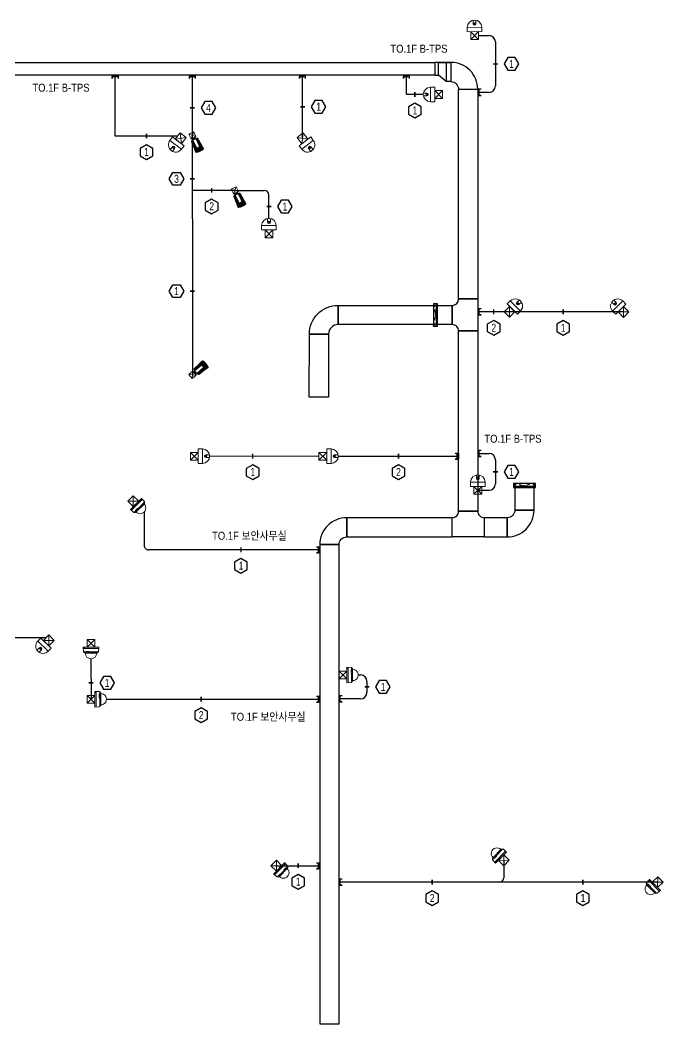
# Model space of a CAD drawing. Header units: millimetres. Extents: x 89860 to 502050, y -351975 to 882300.
# Drawn here: x 322679 to 352908, y -348840 to -301868 of the extents above; entities that cross this region are included whole.
import ezdxf
from ezdxf.enums import TextEntityAlignment as Align

# ---------------------------------------------------------------- set-up
doc = ezdxf.new("R2010")
doc.units = ezdxf.units.MM
doc.header["$LTSCALE"] = 150
doc.linetypes.add('D1', pattern=[3, 1, -1, 1])
doc.layers.get('0').update_dxf_attribs({"lineweight": 0})
doc.layers.add('-----16 CCTV', color=3, linetype='Continuous', lineweight=0)
for name, color, linetype in [('-----17 CCTV Cable', 4, 'Continuous'), ('-----27 Communication Cable Tray', 2, 'Continuous'), ('-----29 Indicator', 1, 'Continuous'), ('-----30 Text', 2, 'Continuous')]:
    doc.layers.add(name, color=color, linetype=linetype)
doc.styles.add('ELEC', font='')
doc.styles.get('ELEC').set_extended_font_data('Dotum')

# ---------------------------------------------------------------- blocks, each defined once
blk = doc.blocks.new('A$C533477cd')
at = {"layer": '-----27 Communication Cable Tray', "color": 1, "elevation": 0}
blk.add_lwpolyline([(200, -2581), (0, -2581), (0, -3731), (200, -3731), (200, -2581)], dxfattribs=at)
at = {"layer": '-----27 Communication Cable Tray', "color": 1, "linetype": 'D1', "elevation": 0}
for points in [[(200, -2581), (0, -3731)], [(200, -3731), (0, -2581)]]:
    blk.add_lwpolyline(points, dxfattribs=at)
at = {"layer": '-----27 Communication Cable Tray', "elevation": 0}
for points in [[(50, -2631), (0, -2631), (0, -3681), (50, -3681), (50, -2631)], [(150, -2706), (150, -2656), (50, -2656), (50, -3656), (150, -3656), (150, -3606)]]:
    blk.add_lwpolyline(points, dxfattribs=at)
blk = doc.blocks.new('cctv')
at = {"color": 3}
for p, q in [((571.4, 115.7), (569.7, 148.2)), ((570.2, 148.7), (678.9, 148.7)), ((576.7, 148.7), (577.1, 148.2)), ((577.1, 148.2), (577.1, 145)), ((578.8, 148.2), (578.8, 144.7)), ((579.4, 148.7), (578.9, 148.3)), ((677.9, 119), (679.4, 148.2)), ((570.2, 139.2), (679, 139.2)), ((571.9, 114.9), (577.5, 111.3)), ((572.4, 115), (583.7, 115)), ((577.5, 111.2), (584.3, 111.2)), ((577.6, 111.2), (579.4, 110.4)), ((579.4, 110.4), (586.2, 110.4)), ((579.5, 110.4), (582, 107.9)), ((582.3, 107.7), (666.6, 107.7)), ((588.2, 118.5), (583.7, 115)), ((583.7, 115), (584.8, 112.9)), ((588.2, 118.5), (588.5, 114)), ((588.2, 118.5), (609.4, 118.5)), ((609.4, 118.5), (616.4, 115)), ((616.4, 115), (673.6, 115)), ((623.7, 111.2), (664.8, 111.2)), ((625.2, 110.4), (662.4, 110.4)), ((677.8, 118.6), (667, 107.9)), ((673.5, 114.3), (667, 107.9)), ((673.6, 115), (667.9, 112)), ((676.2, 118.6), (673.5, 114.4)), ((677.8, 118.6), (674.7, 115.6)), ((676.2, 118.6), (677.4, 118.6))]:
    blk.add_line(p, q, dxfattribs=at)
for centre, radius, start, end in [((570.2, 148.2), 0.5, 90, 183), ((577, 148.2), 0.1, 0, 40.57536), ((577.6, 145), 0.5, 180, 194.56231), ((582.2, 146.2), 5.21, 194.56231, 215.7363), ((578, 143.2), 0.1, 215.7363, 323.51772), ((574.7, 145.6), 4.23, 323.51772, 345.92431), ((578.9, 148.2), 0.1, 131.7099, 180), ((578.3, 144.7), 0.5, 345.92431, 0), ((678.9, 148.2), 0.5, 357, 90), ((572.4, 116), 1, 183, 270), ((572.4, 115.7), 1, 183, 237), ((577.7, 111.7), 0.5, 237, 248.54275), ((582.3, 108.2), 0.5, 225, 270), ((584.3, 111.7), 0.5, 270, 327.71561), ((583.5, 112.2), 1.45, 327.71561, 27.55723), ((624.6, 107.4), 39.7, 179.60346, 0.39654), ((585.5, 113.2), 2.92, 283.53833, 356.27897), ((582.3, 114), 6.28, 351.19021, 0.11217), ((592.8, 96.2), 27.8, 42.42581, 53.34707), ((625.2, 128.1), 17.7, 227.79873, 269.94754), ((625.5, 123.9), 12.8, 224.15015, 261.84985), ((662.4, 120.4), 10, 270, 300.5966), ((664.8, 118.2), 7, 270, 297), ((666.6, 108.2), 0.5, 270, 315), ((673.1, 114.7), 0.5, 315, 327.14354), ((673.6, 115.5), 0.5, 269.97812, 327.14354), ((677.4, 119.1), 0.5, 270.03143, 357), ((677.4, 119), 0.5, 315, 357)]:
    blk.add_arc(centre, radius, start, end, dxfattribs=at)
blk.add_ellipse((600.2, 114.5), major_axis=(-3.19, 3.62), ratio=0.586672, start_param=5.886521, end_param=12.007448, dxfattribs=at)
blk = doc.blocks.new('DomeCamera(운영동)')
at = {"layer": '-----16 CCTV', "linetype": 'Continuous'}
for p, q in [((-180, 180), (180, -180)), ((180, 180), (-180, -180)), ((-180, 180), (180, -180)), ((180, 180), (-180, -180))]:
    blk.add_line(p, q, dxfattribs=at)
blk.add_lwpolyline([(180, 180), (-180, 180), (-180, -180), (180, -180)], close=True, dxfattribs=at)
blk.add_lwpolyline([(180, 180), (-180, 180), (-180, -180), (180, -180)], close=True, dxfattribs=at)
at = {"layer": '-----16 CCTV', "xscale": 6.692737491887292, "yscale": 6.692737491887292, "zscale": 6.692737491887292}
blk.add_blockref('cctv', (-4180, -1175), dxfattribs=at)
blk = doc.blocks.new('Dome Camera')
at = {"layer": '-----16 CCTV', "linetype": 'Continuous'}
for p, q in [((-180, 180), (180, -180)), ((180, 180), (-180, -180)), ((339, -180), (-339, -180)), ((-339, -180), (-339, -383)), ((-339, -383), (339, -383)), ((339, -383), (339, -180))]:
    blk.add_line(p, q, dxfattribs=at)
at = {"layer": '-----16 CCTV', "linetype": 'Continuous', "lineweight": 0}
for p, q in [((-339, -180), (339, -180)), ((-339, -383), (-339, -180)), ((339, -180), (339, -383)), ((-68, -553), (-68, -715)), ((68, -553), (68, -715))]:
    blk.add_line(p, q, dxfattribs=at)
at = {"layer": '-----16 CCTV', "linetype": 'Continuous'}
blk.add_lwpolyline([(180, 180), (-180, 180), (-180, -180), (180, -180)], close=True, dxfattribs=at)
blk.add_lwpolyline([(-68, -715), (-68, -553, -1), (68, -553), (68, -715)], format="xyb", dxfattribs=at)
at = {"layer": '-----16 CCTV', "linetype": 'Continuous', "lineweight": 0}
blk.add_circle((0, -553), 33.9, dxfattribs=at)
blk.add_circle((0, -553), 33.9, dxfattribs=at)
blk.add_arc((0, -383), 339, 180, 0, dxfattribs=at)
at = {"layer": '-----16 CCTV', "linetype": 'Continuous'}
blk.add_arc((0, -383), 339, 180, 0, dxfattribs=at)
blk = doc.blocks.new('O08')
blk.add_hatch(color=256).paths.add_polyline_path([(120, 51), (-120, 51), (-120, 0), (120, 0)])
blk.add_lwpolyline([(120, 127.5), (120, 0), (-120, 0), (-120, 127.5), (-120, 51), (120, 51)])
blk = doc.blocks.new('Thermal Camera')
at = {"layer": '-----16 CCTV', "transparency": 33554687}
h = blk.add_hatch(dxfattribs=at)
h.set_pattern_fill('ANSI38', color=256, scale=4, angle=368)
h.set_pattern_definition([(53, (129637.524, 55285.349), (-10.142671, 7.6430508), []), (143, (129637.524, 55285.349), (-27.9283927, 5.1434306), [31.75, -19.05])])
h.paths.add_polyline_path([(871, -222), (881, -216), (904, -120), (908, -62), (910, -9), (910, 0), (910, 9), (908, 62), (904, 120), (881, 216), (871, 222), (715, 218), (682, 208), (266, 187), (252, 181, 0.095066), (218, 94, -0.002871), (687, 95, -0.395185), (713, 70), (713, 0), (713, -70, -0.394589), (687, -95, -0.002872), (218, -94, 0.095066), (252, -181), (266, -187), (682, -208), (715, -218)])
at = {"layer": '-----16 CCTV'}
for p, q in [((-138, 138), (-138, -138)), ((138, 138), (-138, 138)), ((-138, -138), (138, 138)), ((-138, 138), (138, -138)), ((138, 138), (138, -138)), ((216, 53), (218, 86)), ((216, 53), (232, 44)), ((232, 0), (232, 44)), ((266, 187), (252, 181)), ((682, 208), (266, 187)), ((680, 78), (687, 95)), ((682, 208), (715, 218)), ((695, 62), (713, 70)), ((709, 0), (709, 69)), ((713, 0), (713, 70)), ((715, 218), (871, 222)), ((881, 216), (871, 222)), ((881, 216), (904, 120)), ((904, 120), (908, 62)), ((908, 62), (910, 9)), ((910, 9), (910, 0)), ((-138, -138), (138, -138)), ((216, -53), (232, -44)), ((216, -53), (218, -86)), ((232, 0), (232, -44)), ((266, -187), (252, -181)), ((682, -208), (266, -187)), ((680, -78), (687, -95)), ((682, -208), (715, -218)), ((695, -62), (713, -70)), ((709, 0), (709, -69)), ((713, 0), (713, -70)), ((715, -218), (871, -222)), ((881, -216), (871, -222)), ((881, -216), (904, -120)), ((904, -120), (908, -62)), ((908, -62), (910, -9)), ((910, -9), (910, 0))]:
    blk.add_line(p, q, dxfattribs=at)
at = {"layer": '-----16 CCTV', "lineweight": 13}
for p, q in [((138, -111), (138, 111)), ((218, 94), (218, 86)), ((218, 86), (680, 78)), ((695, 62), (695, 0)), ((218, -86), (680, -78)), ((218, -94), (218, -86)), ((695, -62), (695, 0))]:
    blk.add_line(p, q, dxfattribs=at)
for points in [[(138, 111), (138, 111)], [(151, 59), (151, 59)], [(151, 59), (151, 59)], [(159, 67), (159, -66)], [(217, 75), (165, 72), (165, -72), (217, -75)], [(208, 0), (208, 17)], [(208, 0), (208, -17)], [(217, 26), (232, 27)], [(151, -58), (151, -58)], [(217, -26), (232, -27)]]:
    blk.add_lwpolyline(points, dxfattribs=at)
blk.add_lwpolyline([(151, -59), (151, 59), (151, -58)], close=True, dxfattribs=at)
blk.add_lwpolyline([(151, -51, -0.298179), (157, -57), (157, 58)], format="xyb", dxfattribs=at)
for centre, radius, start, end in [((-200, 0), 356, 9.4628, 18.1004), ((149, 59), 8.39, 286.6651, 351.986), ((170, 60), 13.2, 112.15, 191.0343), ((217, 17), 9.34, 92.104, 179.9945), ((463, 48), 250, 147.6712, 169.3934), ((538, -40708), 40804, 89.7912, 90.4493), ((304, -70229), 70321, 89.68911, 90.06973), ((-169, -8), 324, 341.4623, 350.9745), ((173, -59), 15.9, 172.875, 240.2551), ((217, -17), 9.34, 180.0055, 267.896), ((304, 70229), 70321, 269.93027, 270.31089), ((463, -48), 250, 190.6066, 212.3288), ((538, 40708), 40804, 269.5507, 270.2088)]:
    blk.add_arc(centre, radius, start, end, dxfattribs=at)
at = {"layer": '-----16 CCTV'}
for centre, radius, start, end in [((678, 61), 17, 3.8713, 82.4335), ((685, 67), 24.1, 4.1347, 89.1205), ((687, 69), 26.3, 3.6566, 89.9093), ((678, -61), 17, 277.5665, 356.1287), ((685, -67), 24.1, 270.8795, 355.8653), ((687, -69), 26.3, 270.0907, 356.3434)]:
    blk.add_arc(centre, radius, start, end, dxfattribs=at)

msp = doc.modelspace()

# ---------------------------------------------------------------- linework, layer by layer
at = {"layer": '-----16 CCTV'}
msp.add_line((336670, -322275), (331552, -322275), dxfattribs=at)
at = {"layer": '-----17 CCTV Cable'}
for p, q in [((344130, -302590), (344630, -302590)), ((344930, -302890), (344930, -304952)), ((327136, -307293), (327136, -304448)), ((330746, -311170), (330746, -304448)), ((335902, -307402), (335902, -304448)), ((340766, -305350), (340766, -304448)), ((344630, -305252), (344102, -305252)), ((341548, -305350), (340766, -305350)), ((330055, -307293), (327136, -307293)), ((332729, -309838), (330746, -309838)), ((332729, -309838), (334125, -309838)), ((334325, -311148), (334325, -310038)), ((330746, -311170), (330746, -318470)), ((345589, -315519), (344103, -315519)), ((350923, -315523), (345589, -315519)), ((344104, -322145), (344630, -322145)), ((337572, -322275), (343204, -322274)), ((344930, -322445), (344930, -323570)), ((344104, -323870, 0), (344630, -323870, 0)), ((328487, -324888), (328487, -326455)), ((336707, -326655), (328687, -326655)), ((323895, -330767), (321206, -330767)), ((325999, -331752), (326000, -333645)), ((338509, -332512, 0), (338616, -332512, 0)), ((338916, -332812), (338916, -333329)), ((326722, -333645), (336707, -333645)), ((338616, -333629), (337607, -333629)), ((334678, -341439), (336707, -341439)), ((345322, -341186), (345322, -342007)), ((345122, -342207), (337607, -342207)), ((352522, -342206), (345122, -342207))]:
    msp.add_line(p, q, dxfattribs=at)
for centre, radius, start, end in [((344630, -302890, 0), 300, 0, 90), ((344630, -304952), 300, 270.0064, 0), ((334125, -310038, 0), 200, 0, 90), ((344630, -322445), 300, 0, 90), ((344630, -323570, 0), 300, 270, 0), ((328687, -326455, 0), 200, 180, 270.0002), ((338616, -332812, 0), 300, 0, 90), ((338616, -333329, 0), 300, 270, 0), ((345122, -342007, 0), 200, 270, 0)]:
    msp.add_arc(centre, radius, start, end, dxfattribs=at)
at = {"layer": '-----27 Communication Cable Tray', "elevation": 0}
for points in [[(342092, -304448), (275808, -304449), (275808, -303849), (342092, -303848)], [(344102, -305108), (344103, -314916), (343203, -314916), (343202, -305108)], [(337566, -315217), (342903, -315216), (342903, -316116), (337566, -316117)], [(336217, -319517), (336219, -316564), (337119, -316564), (337117, -319517)], [(344103, -316416), (344104, -324853), (343204, -324853), (343203, -316416)], [(346736, -324793), (346736, -323693), (345836, -323693), (345836, -324793)], [(342903, -325153), (337967, -325153), (337967, -326053), (342903, -326053)], [(345476, -325153), (344403, -325153), (344403, -326053), (345476, -326053)], [(337610, -348840), (337607, -326413), (336707, -326413), (336710, -348840)]]:
    msp.add_lwpolyline(points, close=True, dxfattribs=at)
msp.add_lwpolyline([(342842, -303848), (342092, -303848), (342092, -304448), (342271, -304448), (342271, -303848), (342621, -303848), (342621, -304748), (342271, -304448), (342271, -303848), (342842, -303848), (342842, -304748), (342621, -304748)], dxfattribs=at)
for points in [[(342842, -304748), (342842, -304748, -0.414214), (343202, -305108), (343202, -305108), (344102, -305108, 0.414214), (342842, -303848)], [(343203, -314916), (344103, -314916), (344103, -314916), (344103, -316416), (343203, -316416, 0.414214), (342903, -316116), (342903, -315216), (342903, -315216, 0.414214)], [(337566, -316115), (337566, -316115, 0.414214), (337117, -316564), (337117, -316564), (336219, -316564, -0.414214), (337566, -315217)], [(344403, -325153), (344403, -326053), (344403, -326053), (342903, -326053), (342903, -325153, 0.414214), (343203, -324853), (344103, -324853), (344103, -324853, 0.414214)], [(345836, -324793), (345836, -324793, -0.414214), (345476, -325153), (345476, -325153), (345476, -326053, 0.414214), (346736, -324793)], [(337607, -326413), (337607, -326413, -0.414214), (337967, -326053), (337967, -326053), (337967, -325153, 0.414214), (336707, -326413)]]:
    msp.add_lwpolyline(points, format="xyb", close=True, dxfattribs=at)
at = {"layer": '-----29 Indicator', "elevation": 0}
for points in [[(344819, -303921, 74.1, 74.1, 0), (345041, -303921, 0, 0, 0), (345335, -303921, 0, 0, 0)], [(330634, -305975, 74.1, 74.1, 0), (330857, -305975, 0, 0, 0), (331151, -305975, 0, 0, 0)], [(335791, -305925, 74.1, 74.1, 0), (336014, -305925, 0, 0, 0), (336308, -305925, 0, 0, 0)], [(330857, -309295, 74.1, 74.1, 0), (330634, -309295, 0, 0, 0), (330340, -309295, 0, 0, 0)], [(331646, -309726, 74.1, 74.1, 0), (331646, -309949, 0, 0, 0), (331646, -310243, 0, 0, 0)], [(334214, -310593, 74.1, 74.1, 0), (334436, -310593, 0, 0, 0), (334730, -310593, 0, 0, 0)], [(344846, -315408, 74.1, 74.1, 0), (344846, -315630, 0, 0, 0), (344846, -315924, 0, 0, 0)], [(348096, -315410, 74.1, 74.1, 0), (348096, -315632, 0, 0, 0), (348096, -315926, 0, 0, 0)], [(340388, -322163, 74.1, 74.1, 0), (340388, -322386, 0, 0, 0), (340388, -322680, 0, 0, 0)], [(344819, -323008, 74.1, 74.1, 0), (345041, -323008, 0, 0, 0), (345335, -323008, 0, 0, 0)], [(333018, -326544, 74.1, 74.1, 0), (333018, -326766, 0, 0, 0), (333018, -327060, 0, 0, 0)], [(338805, -333070, 74.1, 74.1, 0), (339028, -333070, 0, 0, 0), (339322, -333070, 0, 0, 0)], [(335693, -341328, 74.1, 74.1, 0), (335693, -341550, 0, 0, 0), (335693, -341845, 0, 0, 0)], [(341966, -342095, 74.1, 74.1, 0), (341966, -342318, 0, 0, 0), (341966, -342612, 0, 0, 0)]]:
    msp.add_lwpolyline(points, format="xyseb", dxfattribs=at)
for points in [[(345850, -303624), (345507, -303624), (345335, -303921), (345507, -304218), (345850, -304218), (346022, -303921), (345850, -303624)], [(331666, -305678), (331323, -305678), (331151, -305975), (331323, -306272), (331666, -306272), (331838, -305975), (331666, -305678)], [(336823, -305628), (336480, -305628), (336308, -305925), (336480, -306223), (336823, -306223), (336995, -305925), (336823, -305628)], [(329825, -308998), (330169, -308998), (330340, -309295), (330169, -309592), (329825, -309592), (329653, -309295), (329825, -308998)], [(331944, -310758), (331944, -310415), (331646, -310243), (331349, -310415), (331349, -310758), (331646, -310930), (331944, -310758)], [(335246, -310295), (334902, -310295), (334730, -310593), (334902, -310890), (335246, -310890), (335417, -310593), (335246, -310295)], [(345144, -316440), (345144, -316096), (344846, -315924), (344549, -316096), (344549, -316440), (344846, -316611), (345144, -316440)], [(348394, -316441), (348394, -316098), (348096, -315926), (347799, -316098), (347799, -316441), (348096, -316613), (348394, -316441)], [(340685, -323195), (340685, -322852), (340388, -322680), (340090, -322852), (340090, -323195), (340388, -323367), (340685, -323195)], [(345850, -322710), (345507, -322710), (345335, -323008), (345507, -323305), (345850, -323305), (346022, -323008), (345850, -322710)], [(333316, -327576), (333316, -327232), (333018, -327060), (332721, -327232), (332721, -327576), (333018, -327747), (333316, -327576)], [(339837, -332773), (339494, -332773), (339322, -333070), (339494, -333368), (339837, -333368), (340009, -333070), (339837, -332773)], [(335990, -342360), (335990, -342016), (335693, -341845), (335395, -342016), (335395, -342360), (335693, -342531), (335990, -342360)], [(342264, -343127), (342264, -342784), (341966, -342612), (341669, -342784), (341669, -343127), (341966, -343299), (342264, -343127)]]:
    msp.add_lwpolyline(points, close=True, dxfattribs=at)
at = {"layer": '-----29 Indicator'}
for points in [[(341157, -305239, 74.1, 74.1, 0), (341157, -305461, 0, 0, 0), (341157, -305755, 0, 0, 0)], [(328596, -307181, 74.1, 74.1, 0), (328596, -307404, 0, 0, 0), (328596, -307698, 0, 0, 0)], [(330857, -314550, 74.1, 74.1, 0), (330634, -314550, 0, 0, 0), (330340, -314550, 0, 0, 0)], [(333566, -322164, 74.1, 74.1, 0), (333566, -322386, 0, 0, 0), (333566, -322680, 0, 0, 0)], [(325889, -332881, 74.1, 74.1, 0), (326111, -332881, 0, 0, 0), (326405, -332881, 0, 0, 0)], [(331150, -333534, 74.1, 74.1, 0), (331150, -333756, 0, 0, 0), (331150, -334050, 0, 0, 0)], [(349022, -342095, 74.1, 74.1, 0), (349022, -342318, 0, 0, 0), (349022, -342612, 0, 0, 0)]]:
    msp.add_lwpolyline(points, format="xyseb", dxfattribs=at)
for points in [[(341455, -306271), (341455, -305927), (341157, -305755), (340860, -305927), (340860, -306271), (341157, -306442), (341455, -306271)], [(328893, -308213), (328893, -307870), (328596, -307698), (328298, -307870), (328298, -308213), (328596, -308385), (328893, -308213)], [(329825, -314253), (330169, -314253), (330340, -314550), (330169, -314847), (329825, -314847), (329653, -314550), (329825, -314253)], [(333864, -323196), (333864, -322852), (333566, -322680), (333269, -322852), (333269, -323196), (333566, -323367), (333864, -323196)], [(326920, -332584), (326577, -332584), (326405, -332881), (326577, -333178), (326920, -333178), (327092, -332881), (326920, -332584)], [(331447, -334566), (331447, -334222), (331150, -334050), (330853, -334222), (330853, -334566), (331150, -334737), (331447, -334566)], [(349319, -343127), (349319, -342784), (349022, -342612), (348725, -342784), (348725, -343127), (349022, -343299), (349319, -343127)]]:
    msp.add_lwpolyline(points, close=True, dxfattribs=at)

# ---------------------------------------------------------------- block references
at = {"layer": '-----16 CCTV', "xscale": -1}
for p, rotation in [((343950, -302590), 180.0404919361149), ((330198, -307402), 322.3833589308917), ((334325, -311870), 180), ((350923, -315523), 225.0404919361149), ((330830, -322275), 90), ((336850, -322275), 90), ((344104, -323870), 180), ((324023, -330894), 315.0404919361149)]:
    msp.add_blockref('Dome Camera', p, dxfattribs=dict(at, rotation=rotation))
at = {"layer": '-----16 CCTV'}
for p, rotation in [((342270, -305350), 269.999999999999), ((335902, -307402), 37.61664106910835), ((345589, -315519), 134.9595080638851)]:
    msp.add_blockref('Dome Camera', p, dxfattribs=dict(at, rotation=rotation))
at = {"layer": '-----16 CCTV', "color": 3, "yscale": 0.9023765432099208, "zscale": 0.9023765432099208}
for p, xscale, rotation in [((330746, -307263), -0.9023765432099208, 115.5878247100447), ((332729, -309838), -0.9023765432099208, 115.5878247100447), ((330746, -318470), 0.9023765432099208, 39.92843698320778)]:
    msp.add_blockref('Thermal Camera', p, dxfattribs=dict(at, xscale=xscale, rotation=rotation))
at = {"layer": '-----16 CCTV', "color": 3}
for p, rotation in [((327977, -324377), 44.95950806388511), ((326000, -331030), 359.9595080638851), ((352522, -342207), 314.6639141727474)]:
    msp.add_blockref('DomeCamera(운영동)', p, dxfattribs=dict(at, rotation=rotation))
at = {"layer": '-----16 CCTV', "color": 3, "xscale": -1}
for p, rotation in [((337787, -332512), 90), ((326000, -333645), 90), ((345322, -341186), 225.298005052708), ((334678, -341439), 45.29800505270789)]:
    msp.add_blockref('DomeCamera(운영동)', p, dxfattribs=dict(at, rotation=rotation))
at = {"layer": '-----17 CCTV Cable', "yscale": 1.199999999953434, "zscale": 1.199999999953434}
for p, xscale, rotation in [((327136, -304448), -1.199999999953434, 180), ((330746, -304448), -1.199999999953434, 180), ((335902, -304448), -1.199999999953434, 180), ((340766, -304448), -1.199999999953434, 180), ((344102, -305252), -1.199999999953434, 270), ((344103, -315519), -1.199999999953434, 270), ((343204, -322274), 1.199999999953434, 90), ((344104, -322145), -1.199999999953434, 270), ((336707, -326655), 1.199999999953434, 90), ((336707, -333645), 1.199999999953434, 90), ((337607, -333629), -1.199999999953434, 270), ((336707, -341439), 1.199999999953434, 90), ((337607, -342207), -1.199999999953434, 270)]:
    msp.add_blockref('O08', p, dxfattribs=dict(at, xscale=xscale, rotation=rotation))
at = {"xscale": 0.8999999999999999, "yscale": 0.8999999999999999, "zscale": 0.8999999999999999}
for p, rotation in [((342213, -318506), 180), ((343445, -323738), 90)]:
    msp.add_blockref('A$C533477cd', p, dxfattribs=dict(at, rotation=rotation))

# ---------------------------------------------------------------- texts
at = {"layer": '-----30 Text', "style": 'ELEC', "width": 0.9}
for s, p in [('TO.1F B-TPS', (341348, -303207, 0)), ('TO.1F B-TPS', (324594, -305032, 0)), ('TO.1F B-TPS', (345748, -321457, 0)), ('TO.1F 보안사무실', (333414, -325988, 0)), ('TO.1F 보안사무실', (334294, -334458, 0))]:
    msp.add_text(s, height=375, dxfattribs=at).set_placement(p, align=Align.MIDDLE)
at = {"layer": '-----30 Text', "transparency": 33554687, "style": 'ELEC', "width": 0.8}
for s, p in [('1', (345683, -303921, 0)), ('4', (331498, -305975, 0)), ('1', (336655, -305925, 0)), ('1', (341161, -306093)), ('1', (328600, -308035)), ('3', (330001, -309295)), ('2', (331650, -310580, 0)), ('1', (335078, -310593, 0)), ('1', (330001, -314550)), ('2', (344850, -316262, 0)), ('1', (348100, -316264)), ('1', (333570, -323018)), ('2', (340392, -323017, 0)), ('1', (345683, -323008, 0)), ('1', (333022, -327398, 0)), ('1', (326753, -332881)), ('1', (339669, -333070, 0)), ('2', (331154, -334388)), ('1', (335697, -342182, 0)), ('2', (341970, -342949, 0)), ('1', (349026, -342949))]:
    msp.add_text(s, height=375, dxfattribs=at).set_placement(p, align=Align.MIDDLE_CENTER)

doc.saveas('drawing.dxf')
